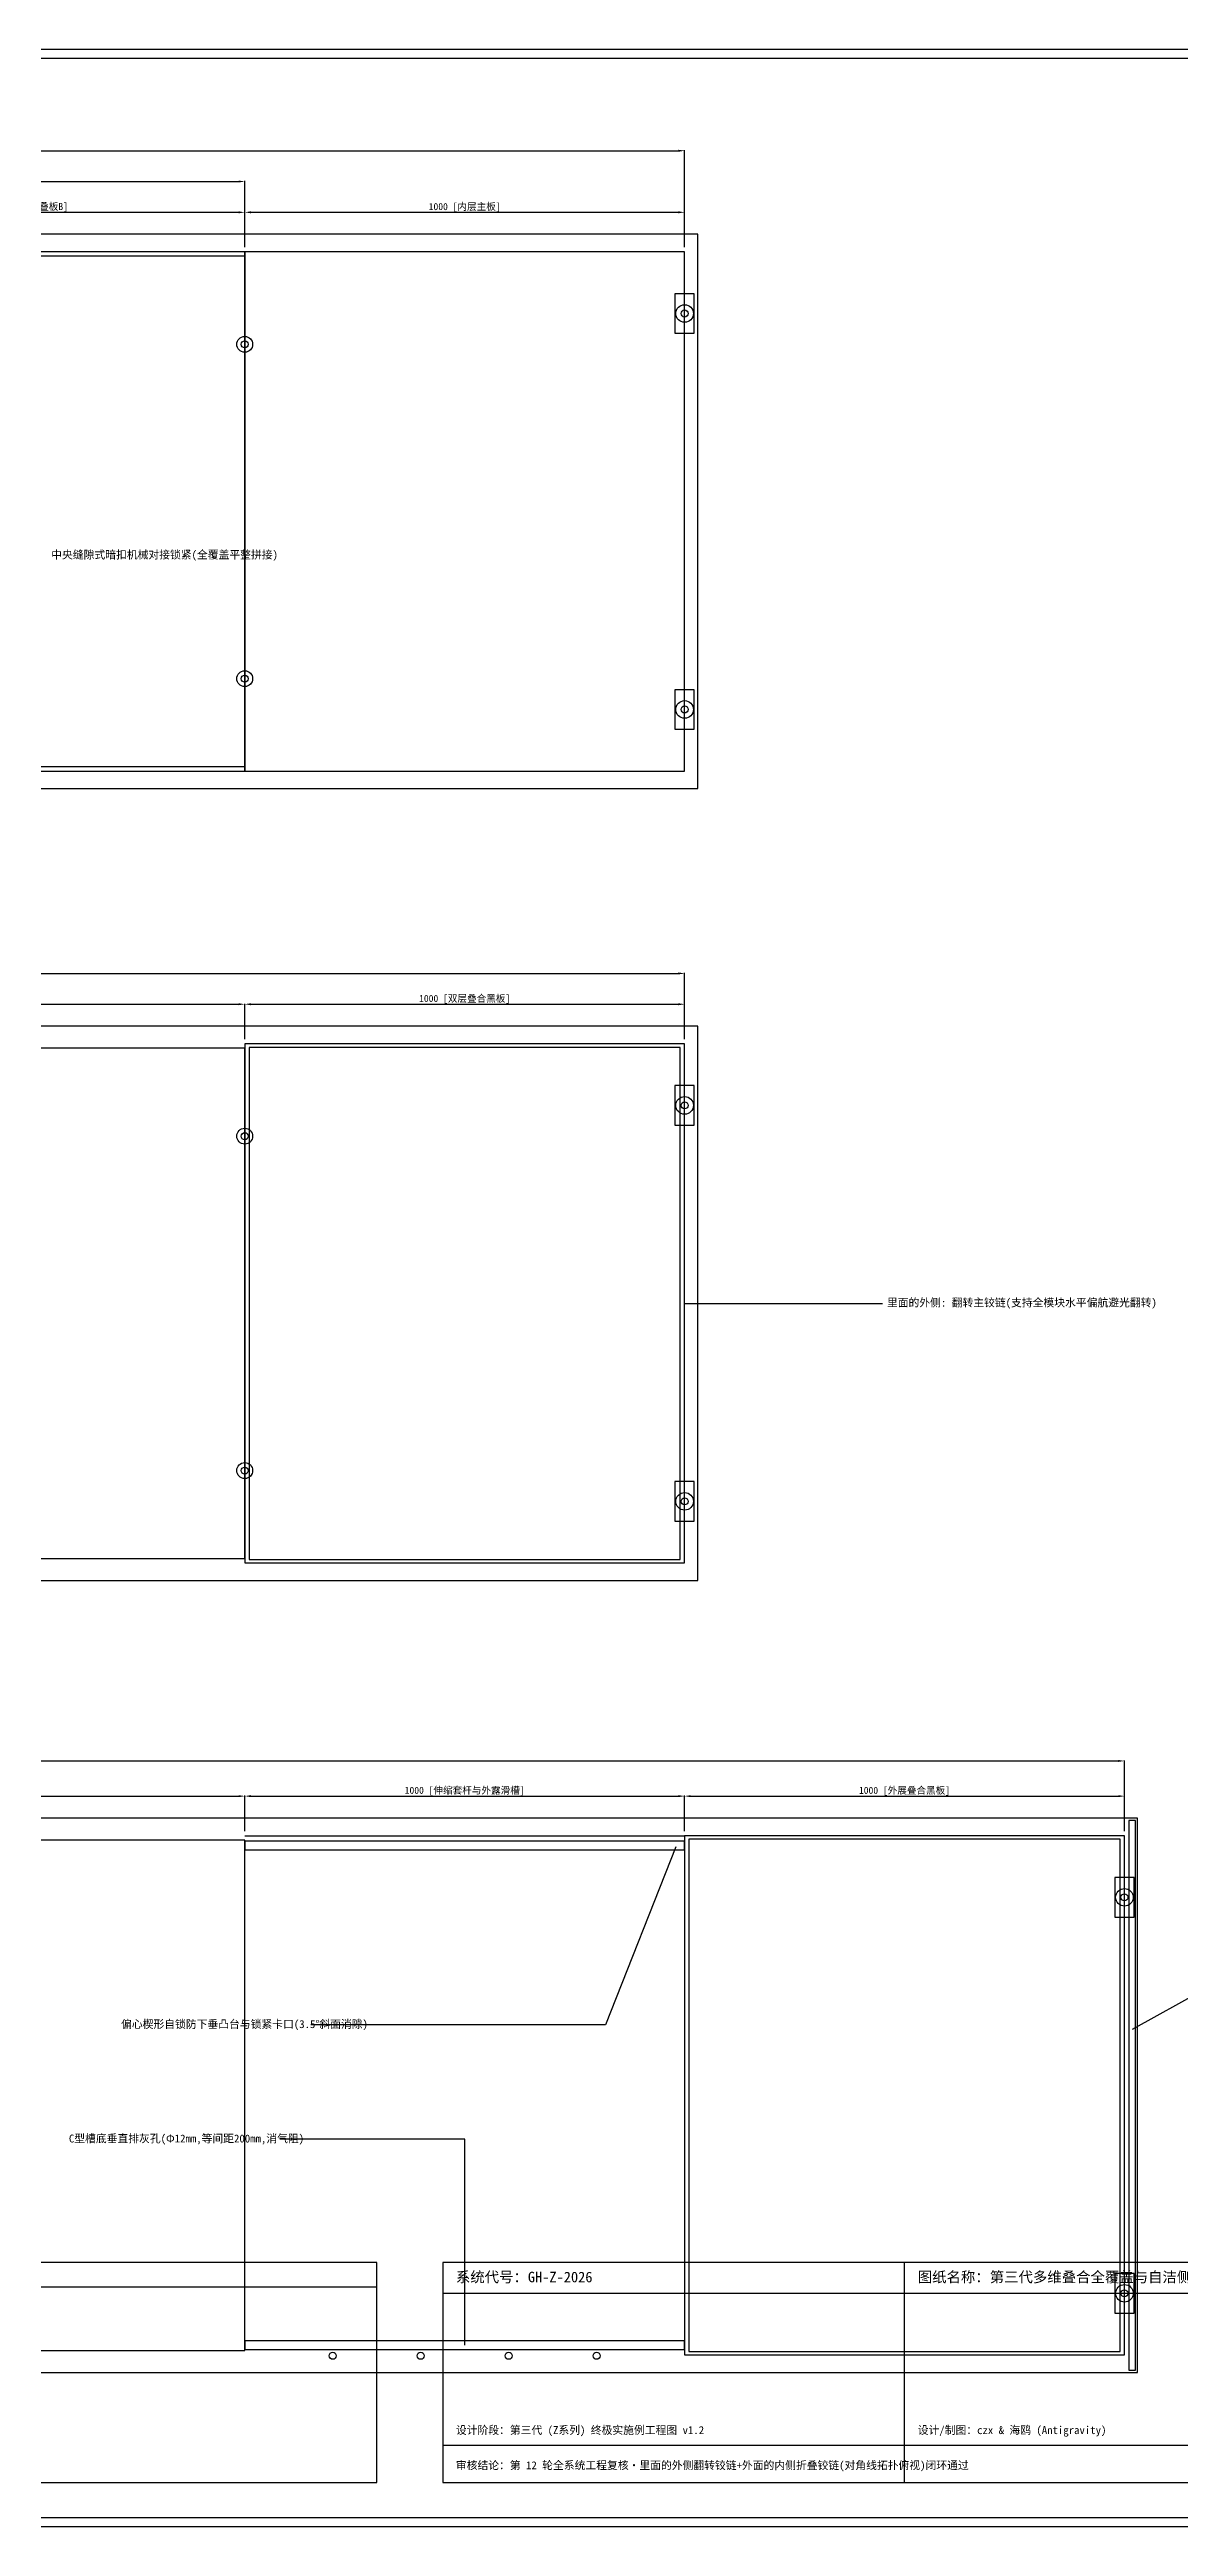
# Model space of a CAD drawing. Header units: millimetres. Extents: x -3556 to 6720, y -280 to 5350.
# Drawn here: x 556 to 3125, y -280 to 5350 of the extents above; entities that cross this region are included whole.
import ezdxf

# ---------------------------------------------------------------- set-up
doc = ezdxf.new("R2010")
doc.units = ezdxf.units.MM
for name, color, linetype in [('01_FRAME_外框型材', 8, 'Continuous'), ('02_SCREEN_多媒体屏', 5, 'Continuous'), ('03_OUTER_BOARD_外主板', 3, 'Continuous'), ('04_INNER_BOARD_内附板', 2, 'Continuous'), ('05_INNER_HINGE_内缘铰链', 6, 'Continuous'), ('06_EXT_RAIL_延伸构件', 1, 'Continuous'), ('07_PITCH_YAW_运动副', 4, 'Continuous'), ('08_DIMS_尺寸标注', 1, 'Continuous'), ('09_TEXT_技术说明', 7, 'Continuous')]:
    doc.layers.add(name, color=color, linetype=linetype)
doc.styles.add('STYLE_GB_CN', font='simhei.ttf')
doc.dimstyles.new('ISO-25', dxfattribs={"dimtxt": 2.5, "dimasz": 2.5, "dimexe": 1.25, "dimexo": 0.625, "dimtad": 1, "dimdsep": 46, "dimtxsty": 'Standard', "dimcen": 2.5, "dimadec": 0, "dimazin": 0, "dimtfac": 1, "dimtmove": 0, "dimatfit": 3, "dimfxl": 1, "dimarcsym": 0})

# ---------------------------------------------------------------- blocks, each defined once
blk = doc.blocks.new('*D3')
at = {"layer": '08_DIMS_尺寸标注', "color": 0, "lineweight": -2, "transparency": 16777216}
for p, q in [((0, 4900.6), (0, 4981.2)), ((14, 4980), (986, 4980)), ((1000, 4900.6), (1000, 4981.2))]:
    blk.add_line(p, q, dxfattribs=at)
at = {"layer": '08_DIMS_尺寸标注', "color": 0, "transparency": 16777216}
for points in [[(14, 4982.3), (14, 4977.7), (0, 4980)], [(986, 4982.3), (986, 4977.7), (1000, 4980)]]:
    blk.add_solid(points, dxfattribs=at)
at = {"layer": 'Defpoints', "color": 0, "transparency": 16777216}
for p in [(1000, 4980), (0, 4900), (1000, 4900)]:
    blk.add_point(p, dxfattribs=at)
at = {"layer": '08_DIMS_尺寸标注', "color": 0, "transparency": 16777216, "insert": (500, 4991.3), "char_height": 16, "attachment_point": 5, "style": 'STYLE_GB_CN'}
blk.add_mtext('1000 [铺开折叠板B]', dxfattribs=at)
blk = doc.blocks.new('*D4')
at = {"layer": '08_DIMS_尺寸标注', "color": 0, "lineweight": -2, "transparency": 16777216}
for p, q in [((1000, 4900.6), (1000, 4981.2)), ((1014, 4980), (1986, 4980)), ((2000, 4900.6), (2000, 4981.2))]:
    blk.add_line(p, q, dxfattribs=at)
at = {"layer": '08_DIMS_尺寸标注', "color": 0, "transparency": 16777216}
for points in [[(1014, 4982.3), (1014, 4977.7), (1000, 4980)], [(1986, 4982.3), (1986, 4977.7), (2000, 4980)]]:
    blk.add_solid(points, dxfattribs=at)
at = {"layer": 'Defpoints', "color": 0, "transparency": 16777216}
for p in [(2000, 4980), (1000, 4900), (2000, 4900)]:
    blk.add_point(p, dxfattribs=at)
at = {"layer": '08_DIMS_尺寸标注', "color": 0, "transparency": 16777216, "insert": (1500, 4991.2), "char_height": 16, "attachment_point": 5, "style": 'STYLE_GB_CN'}
blk.add_mtext('1000 [内层主板]', dxfattribs=at)
blk = doc.blocks.new('*D5')
at = {"layer": '08_DIMS_尺寸标注', "color": 0, "lineweight": -2, "transparency": 16777216}
for p, q in [((-1000, 4900.6), (-1000, 5051.2)), ((-986, 5050), (986, 5050)), ((1000, 4900.6), (1000, 5051.2))]:
    blk.add_line(p, q, dxfattribs=at)
at = {"layer": '08_DIMS_尺寸标注', "color": 0, "transparency": 16777216}
for points in [[(-986, 5052.3), (-986, 5047.7), (-1000, 5050)], [(986, 5052.3), (986, 5047.7), (1000, 5050)]]:
    blk.add_solid(points, dxfattribs=at)
at = {"layer": 'Defpoints', "color": 0, "transparency": 16777216}
for p in [(1000, 5050), (-1000, 4900), (1000, 4900)]:
    blk.add_point(p, dxfattribs=at)
at = {"layer": '08_DIMS_尺寸标注', "color": 0, "transparency": 16777216, "insert": (0, 5061.4), "char_height": 16, "attachment_point": 5, "style": 'STYLE_GB_CN'}
blk.add_mtext('2000 [全覆盖完全遮蔽大屏跨度]', dxfattribs=at)
blk = doc.blocks.new('*D6')
at = {"layer": '08_DIMS_尺寸标注', "color": 0, "lineweight": -2, "transparency": 16777216}
for p, q in [((-2000, 4900.6), (-2000, 5121.2)), ((-1986, 5120), (1986, 5120)), ((2000, 4900.6), (2000, 5121.2))]:
    blk.add_line(p, q, dxfattribs=at)
at = {"layer": '08_DIMS_尺寸标注', "color": 0, "transparency": 16777216}
for points in [[(-1986, 5122.3), (-1986, 5117.7), (-2000, 5120)], [(1986, 5122.3), (1986, 5117.7), (2000, 5120)]]:
    blk.add_solid(points, dxfattribs=at)
at = {"layer": 'Defpoints', "color": 0, "transparency": 16777216}
for p in [(2000, 5120), (-2000, 4900), (2000, 4900)]:
    blk.add_point(p, dxfattribs=at)
at = {"layer": '08_DIMS_尺寸标注', "color": 0, "transparency": 16777216, "insert": (0, 5131.4), "char_height": 16, "attachment_point": 5, "style": 'STYLE_GB_CN'}
blk.add_mtext('4000 [主流全覆盖总板面长]', dxfattribs=at)
blk = doc.blocks.new('*D8')
at = {"layer": '08_DIMS_尺寸标注', "color": 0, "lineweight": -2, "transparency": 16777216}
for p, q in [((-1000, 3100.6), (-1000, 3181.2)), ((-986, 3180), (986, 3180)), ((1000, 3100.6), (1000, 3181.2))]:
    blk.add_line(p, q, dxfattribs=at)
at = {"layer": '08_DIMS_尺寸标注', "color": 0, "transparency": 16777216}
for points in [[(-986, 3182.3), (-986, 3177.7), (-1000, 3180)], [(986, 3182.3), (986, 3177.7), (1000, 3180)]]:
    blk.add_solid(points, dxfattribs=at)
at = {"layer": 'Defpoints', "color": 0, "transparency": 16777216}
for p in [(1000, 3180), (-1000, 3100), (1000, 3100)]:
    blk.add_point(p, dxfattribs=at)
at = {"layer": '08_DIMS_尺寸标注', "color": 0, "transparency": 16777216, "insert": (0, 3191.2), "char_height": 16, "attachment_point": 5, "style": 'STYLE_GB_CN'}
blk.add_mtext('2000 [86寸多媒体大屏]', dxfattribs=at)
blk = doc.blocks.new('*D9')
at = {"layer": '08_DIMS_尺寸标注', "color": 0, "lineweight": -2, "transparency": 16777216}
for p, q in [((1000, 3100.6), (1000, 3181.2)), ((1014, 3180), (1986, 3180)), ((2000, 3100.6), (2000, 3181.2))]:
    blk.add_line(p, q, dxfattribs=at)
at = {"layer": '08_DIMS_尺寸标注', "color": 0, "transparency": 16777216}
for points in [[(1014, 3182.3), (1014, 3177.7), (1000, 3180)], [(1986, 3182.3), (1986, 3177.7), (2000, 3180)]]:
    blk.add_solid(points, dxfattribs=at)
at = {"layer": 'Defpoints', "color": 0, "transparency": 16777216}
for p in [(2000, 3180), (1000, 3100), (2000, 3100)]:
    blk.add_point(p, dxfattribs=at)
at = {"layer": '08_DIMS_尺寸标注', "color": 0, "transparency": 16777216, "insert": (1500, 3191.3), "char_height": 16, "attachment_point": 5, "style": 'STYLE_GB_CN'}
blk.add_mtext('1000 [双层叠合黑板]', dxfattribs=at)
blk = doc.blocks.new('*D10')
at = {"layer": '08_DIMS_尺寸标注', "color": 0, "lineweight": -2, "transparency": 16777216}
for p, q in [((-2000, 3100.6), (-2000, 3251.2)), ((-1986, 3250), (1986, 3250)), ((2000, 3100.6), (2000, 3251.2))]:
    blk.add_line(p, q, dxfattribs=at)
at = {"layer": '08_DIMS_尺寸标注', "color": 0, "transparency": 16777216}
for points in [[(-1986, 3252.3), (-1986, 3247.7), (-2000, 3250)], [(1986, 3252.3), (1986, 3247.7), (2000, 3250)]]:
    blk.add_solid(points, dxfattribs=at)
at = {"layer": 'Defpoints', "color": 0, "transparency": 16777216}
for p in [(2000, 3250), (-2000, 3100), (2000, 3100)]:
    blk.add_point(p, dxfattribs=at)
at = {"layer": '08_DIMS_尺寸标注', "color": 0, "transparency": 16777216, "insert": (0, 3261.4), "char_height": 16, "attachment_point": 5, "style": 'STYLE_GB_CN'}
blk.add_mtext('4000 [常态多媒体教学总跨度]', dxfattribs=at)
blk = doc.blocks.new('*D13')
at = {"layer": '08_DIMS_尺寸标注', "color": 0, "lineweight": -2, "transparency": 16777216}
for p, q in [((-1000, 1300.6), (-1000, 1381.2)), ((-986, 1380), (986, 1380)), ((1000, 1300.6), (1000, 1381.2))]:
    blk.add_line(p, q, dxfattribs=at)
at = {"layer": '08_DIMS_尺寸标注', "color": 0, "transparency": 16777216}
for points in [[(-986, 1382.3), (-986, 1377.7), (-1000, 1380)], [(986, 1382.3), (986, 1377.7), (1000, 1380)]]:
    blk.add_solid(points, dxfattribs=at)
at = {"layer": 'Defpoints', "color": 0, "transparency": 16777216}
for p in [(1000, 1380), (-1000, 1300), (1000, 1300)]:
    blk.add_point(p, dxfattribs=at)
at = {"layer": '08_DIMS_尺寸标注', "color": 0, "transparency": 16777216, "insert": (0, 1391.2), "char_height": 16, "attachment_point": 5, "style": 'STYLE_GB_CN'}
blk.add_mtext('2000 [86寸多媒体大屏]', dxfattribs=at)
blk = doc.blocks.new('*D14')
at = {"layer": '08_DIMS_尺寸标注', "color": 0, "lineweight": -2, "transparency": 16777216}
for p, q in [((1000, 1300.6), (1000, 1381.2)), ((1014, 1380), (1986, 1380)), ((2000, 1300.6), (2000, 1381.2))]:
    blk.add_line(p, q, dxfattribs=at)
at = {"layer": '08_DIMS_尺寸标注', "color": 0, "transparency": 16777216}
for points in [[(1014, 1382.3), (1014, 1377.7), (1000, 1380)], [(1986, 1382.3), (1986, 1377.7), (2000, 1380)]]:
    blk.add_solid(points, dxfattribs=at)
at = {"layer": 'Defpoints', "color": 0, "transparency": 16777216}
for p in [(2000, 1380), (1000, 1300), (2000, 1300)]:
    blk.add_point(p, dxfattribs=at)
at = {"layer": '08_DIMS_尺寸标注', "color": 0, "transparency": 16777216, "insert": (1500, 1391.4), "char_height": 16, "attachment_point": 5, "style": 'STYLE_GB_CN'}
blk.add_mtext('1000 [伸缩套杆与外露滑槽]', dxfattribs=at)
blk = doc.blocks.new('*D15')
at = {"layer": '08_DIMS_尺寸标注', "color": 0, "lineweight": -2, "transparency": 16777216}
for p, q in [((2000, 1300.6), (2000, 1381.2)), ((2014, 1380), (2986, 1380)), ((3000, 1300.6), (3000, 1381.2))]:
    blk.add_line(p, q, dxfattribs=at)
at = {"layer": '08_DIMS_尺寸标注', "color": 0, "transparency": 16777216}
for points in [[(2014, 1382.3), (2014, 1377.7), (2000, 1380)], [(2986, 1382.3), (2986, 1377.7), (3000, 1380)]]:
    blk.add_solid(points, dxfattribs=at)
at = {"layer": 'Defpoints', "color": 0, "transparency": 16777216}
for p in [(3000, 1380), (2000, 1300), (3000, 1300)]:
    blk.add_point(p, dxfattribs=at)
at = {"layer": '08_DIMS_尺寸标注', "color": 0, "transparency": 16777216, "insert": (2500, 1391.3), "char_height": 16, "attachment_point": 5, "style": 'STYLE_GB_CN'}
blk.add_mtext('1000 [外展叠合黑板]', dxfattribs=at)
blk = doc.blocks.new('*D16')
at = {"layer": '08_DIMS_尺寸标注', "color": 0, "lineweight": -2, "transparency": 16777216}
for p, q in [((-3000, 1300.6), (-3000, 1461.2)), ((-2986, 1460), (2986, 1460)), ((3000, 1300.6), (3000, 1461.2))]:
    blk.add_line(p, q, dxfattribs=at)
at = {"layer": '08_DIMS_尺寸标注', "color": 0, "transparency": 16777216}
for points in [[(-2986, 1462.3), (-2986, 1457.7), (-3000, 1460)], [(2986, 1462.3), (2986, 1457.7), (3000, 1460)]]:
    blk.add_solid(points, dxfattribs=at)
at = {"layer": 'Defpoints', "color": 0, "transparency": 16777216}
for p in [(3000, 1460), (-3000, 1300), (3000, 1300)]:
    blk.add_point(p, dxfattribs=at)
at = {"layer": '08_DIMS_尺寸标注', "color": 0, "transparency": 16777216, "insert": (0, 1471.4), "char_height": 16, "attachment_point": 5, "style": 'STYLE_GB_CN'}
blk.add_mtext('6000 [侧滑平移推拉展开极限总跨度]', dxfattribs=at)
blk = doc.blocks.new('*D19')
at = {"layer": '08_DIMS_尺寸标注', "color": 0, "lineweight": -2, "transparency": 16777216}
for p, q in [((0, 4900.6), (0, 4981.2)), ((14, 4980), (986, 4980)), ((1000, 4900.6), (1000, 4981.2))]:
    blk.add_line(p, q, dxfattribs=at)
at = {"layer": '08_DIMS_尺寸标注', "color": 0, "transparency": 16777216}
for points in [[(14, 4982.3), (14, 4977.7), (0, 4980)], [(986, 4982.3), (986, 4977.7), (1000, 4980)]]:
    blk.add_solid(points, dxfattribs=at)
at = {"layer": 'Defpoints', "color": 0, "transparency": 16777216}
for p in [(1000, 4980), (0, 4900), (1000, 4900)]:
    blk.add_point(p, dxfattribs=at)
at = {"layer": '08_DIMS_尺寸标注', "color": 0, "transparency": 16777216, "insert": (500, 4991.3), "char_height": 16, "attachment_point": 5, "style": 'STYLE_GB_CN'}
blk.add_mtext('1000 [铺开折叠板B]', dxfattribs=at)
blk = doc.blocks.new('*D20')
at = {"layer": '08_DIMS_尺寸标注', "color": 0, "lineweight": -2, "transparency": 16777216}
for p, q in [((1000, 4900.6), (1000, 4981.2)), ((1014, 4980), (1986, 4980)), ((2000, 4900.6), (2000, 4981.2))]:
    blk.add_line(p, q, dxfattribs=at)
at = {"layer": '08_DIMS_尺寸标注', "color": 0, "transparency": 16777216}
for points in [[(1014, 4982.3), (1014, 4977.7), (1000, 4980)], [(1986, 4982.3), (1986, 4977.7), (2000, 4980)]]:
    blk.add_solid(points, dxfattribs=at)
at = {"layer": 'Defpoints', "color": 0, "transparency": 16777216}
for p in [(2000, 4980), (1000, 4900), (2000, 4900)]:
    blk.add_point(p, dxfattribs=at)
at = {"layer": '08_DIMS_尺寸标注', "color": 0, "transparency": 16777216, "insert": (1500, 4991.2), "char_height": 16, "attachment_point": 5, "style": 'STYLE_GB_CN'}
blk.add_mtext('1000 [内层主板]', dxfattribs=at)
blk = doc.blocks.new('*D21')
at = {"layer": '08_DIMS_尺寸标注', "color": 0, "lineweight": -2, "transparency": 16777216}
for p, q in [((-1000, 4900.6), (-1000, 5051.2)), ((-986, 5050), (986, 5050)), ((1000, 4900.6), (1000, 5051.2))]:
    blk.add_line(p, q, dxfattribs=at)
at = {"layer": '08_DIMS_尺寸标注', "color": 0, "transparency": 16777216}
for points in [[(-986, 5052.3), (-986, 5047.7), (-1000, 5050)], [(986, 5052.3), (986, 5047.7), (1000, 5050)]]:
    blk.add_solid(points, dxfattribs=at)
at = {"layer": 'Defpoints', "color": 0, "transparency": 16777216}
for p in [(1000, 5050), (-1000, 4900), (1000, 4900)]:
    blk.add_point(p, dxfattribs=at)
at = {"layer": '08_DIMS_尺寸标注', "color": 0, "transparency": 16777216, "insert": (0, 5061.4), "char_height": 16, "attachment_point": 5, "style": 'STYLE_GB_CN'}
blk.add_mtext('2000 [全覆盖完全遮蔽大屏跨度]', dxfattribs=at)
blk = doc.blocks.new('*D22')
at = {"layer": '08_DIMS_尺寸标注', "color": 0, "lineweight": -2, "transparency": 16777216}
for p, q in [((-2000, 4900.6), (-2000, 5121.2)), ((-1986, 5120), (1986, 5120)), ((2000, 4900.6), (2000, 5121.2))]:
    blk.add_line(p, q, dxfattribs=at)
at = {"layer": '08_DIMS_尺寸标注', "color": 0, "transparency": 16777216}
for points in [[(-1986, 5122.3), (-1986, 5117.7), (-2000, 5120)], [(1986, 5122.3), (1986, 5117.7), (2000, 5120)]]:
    blk.add_solid(points, dxfattribs=at)
at = {"layer": 'Defpoints', "color": 0, "transparency": 16777216}
for p in [(2000, 5120), (-2000, 4900), (2000, 4900)]:
    blk.add_point(p, dxfattribs=at)
at = {"layer": '08_DIMS_尺寸标注', "color": 0, "transparency": 16777216, "insert": (0, 5131.4), "char_height": 16, "attachment_point": 5, "style": 'STYLE_GB_CN'}
blk.add_mtext('4000 [主流全覆盖总板面长]', dxfattribs=at)
blk = doc.blocks.new('*D24')
at = {"layer": '08_DIMS_尺寸标注', "color": 0, "lineweight": -2, "transparency": 16777216}
for p, q in [((-1000, 3100.6), (-1000, 3181.2)), ((-986, 3180), (986, 3180)), ((1000, 3100.6), (1000, 3181.2))]:
    blk.add_line(p, q, dxfattribs=at)
at = {"layer": '08_DIMS_尺寸标注', "color": 0, "transparency": 16777216}
for points in [[(-986, 3182.3), (-986, 3177.7), (-1000, 3180)], [(986, 3182.3), (986, 3177.7), (1000, 3180)]]:
    blk.add_solid(points, dxfattribs=at)
at = {"layer": 'Defpoints', "color": 0, "transparency": 16777216}
for p in [(1000, 3180), (-1000, 3100), (1000, 3100)]:
    blk.add_point(p, dxfattribs=at)
at = {"layer": '08_DIMS_尺寸标注', "color": 0, "transparency": 16777216, "insert": (0, 3191.2), "char_height": 16, "attachment_point": 5, "style": 'STYLE_GB_CN'}
blk.add_mtext('2000 [86寸多媒体大屏]', dxfattribs=at)
blk = doc.blocks.new('*D25')
at = {"layer": '08_DIMS_尺寸标注', "color": 0, "lineweight": -2, "transparency": 16777216}
for p, q in [((1000, 3100.6), (1000, 3181.2)), ((1014, 3180), (1986, 3180)), ((2000, 3100.6), (2000, 3181.2))]:
    blk.add_line(p, q, dxfattribs=at)
at = {"layer": '08_DIMS_尺寸标注', "color": 0, "transparency": 16777216}
for points in [[(1014, 3182.3), (1014, 3177.7), (1000, 3180)], [(1986, 3182.3), (1986, 3177.7), (2000, 3180)]]:
    blk.add_solid(points, dxfattribs=at)
at = {"layer": 'Defpoints', "color": 0, "transparency": 16777216}
for p in [(2000, 3180), (1000, 3100), (2000, 3100)]:
    blk.add_point(p, dxfattribs=at)
at = {"layer": '08_DIMS_尺寸标注', "color": 0, "transparency": 16777216, "insert": (1500, 3191.3), "char_height": 16, "attachment_point": 5, "style": 'STYLE_GB_CN'}
blk.add_mtext('1000 [双层叠合黑板]', dxfattribs=at)
blk = doc.blocks.new('*D26')
at = {"layer": '08_DIMS_尺寸标注', "color": 0, "lineweight": -2, "transparency": 16777216}
for p, q in [((-2000, 3100.6), (-2000, 3251.2)), ((-1986, 3250), (1986, 3250)), ((2000, 3100.6), (2000, 3251.2))]:
    blk.add_line(p, q, dxfattribs=at)
at = {"layer": '08_DIMS_尺寸标注', "color": 0, "transparency": 16777216}
for points in [[(-1986, 3252.3), (-1986, 3247.7), (-2000, 3250)], [(1986, 3252.3), (1986, 3247.7), (2000, 3250)]]:
    blk.add_solid(points, dxfattribs=at)
at = {"layer": 'Defpoints', "color": 0, "transparency": 16777216}
for p in [(2000, 3250), (-2000, 3100), (2000, 3100)]:
    blk.add_point(p, dxfattribs=at)
at = {"layer": '08_DIMS_尺寸标注', "color": 0, "transparency": 16777216, "insert": (0, 3261.4), "char_height": 16, "attachment_point": 5, "style": 'STYLE_GB_CN'}
blk.add_mtext('4000 [常态多媒体教学总跨度]', dxfattribs=at)
blk = doc.blocks.new('*D29')
at = {"layer": '08_DIMS_尺寸标注', "color": 0, "lineweight": -2, "transparency": 16777216}
for p, q in [((-1000, 1300.6), (-1000, 1381.2)), ((-986, 1380), (986, 1380)), ((1000, 1300.6), (1000, 1381.2))]:
    blk.add_line(p, q, dxfattribs=at)
at = {"layer": '08_DIMS_尺寸标注', "color": 0, "transparency": 16777216}
for points in [[(-986, 1382.3), (-986, 1377.7), (-1000, 1380)], [(986, 1382.3), (986, 1377.7), (1000, 1380)]]:
    blk.add_solid(points, dxfattribs=at)
at = {"layer": 'Defpoints', "color": 0, "transparency": 16777216}
for p in [(1000, 1380), (-1000, 1300), (1000, 1300)]:
    blk.add_point(p, dxfattribs=at)
at = {"layer": '08_DIMS_尺寸标注', "color": 0, "transparency": 16777216, "insert": (0, 1391.2), "char_height": 16, "attachment_point": 5, "style": 'STYLE_GB_CN'}
blk.add_mtext('2000 [86寸多媒体大屏]', dxfattribs=at)
blk = doc.blocks.new('*D30')
at = {"layer": '08_DIMS_尺寸标注', "color": 0, "lineweight": -2, "transparency": 16777216}
for p, q in [((1000, 1300.6), (1000, 1381.2)), ((1014, 1380), (1986, 1380)), ((2000, 1300.6), (2000, 1381.2))]:
    blk.add_line(p, q, dxfattribs=at)
at = {"layer": '08_DIMS_尺寸标注', "color": 0, "transparency": 16777216}
for points in [[(1014, 1382.3), (1014, 1377.7), (1000, 1380)], [(1986, 1382.3), (1986, 1377.7), (2000, 1380)]]:
    blk.add_solid(points, dxfattribs=at)
at = {"layer": 'Defpoints', "color": 0, "transparency": 16777216}
for p in [(2000, 1380), (1000, 1300), (2000, 1300)]:
    blk.add_point(p, dxfattribs=at)
at = {"layer": '08_DIMS_尺寸标注', "color": 0, "transparency": 16777216, "insert": (1500, 1391.4), "char_height": 16, "attachment_point": 5, "style": 'STYLE_GB_CN'}
blk.add_mtext('1000 [伸缩套杆与外露滑槽]', dxfattribs=at)
blk = doc.blocks.new('*D31')
at = {"layer": '08_DIMS_尺寸标注', "color": 0, "lineweight": -2, "transparency": 16777216}
for p, q in [((2000, 1300.6), (2000, 1381.2)), ((2014, 1380), (2986, 1380)), ((3000, 1300.6), (3000, 1381.2))]:
    blk.add_line(p, q, dxfattribs=at)
at = {"layer": '08_DIMS_尺寸标注', "color": 0, "transparency": 16777216}
for points in [[(2014, 1382.3), (2014, 1377.7), (2000, 1380)], [(2986, 1382.3), (2986, 1377.7), (3000, 1380)]]:
    blk.add_solid(points, dxfattribs=at)
at = {"layer": 'Defpoints', "color": 0, "transparency": 16777216}
for p in [(3000, 1380), (2000, 1300), (3000, 1300)]:
    blk.add_point(p, dxfattribs=at)
at = {"layer": '08_DIMS_尺寸标注', "color": 0, "transparency": 16777216, "insert": (2500, 1391.3), "char_height": 16, "attachment_point": 5, "style": 'STYLE_GB_CN'}
blk.add_mtext('1000 [外展叠合黑板]', dxfattribs=at)
blk = doc.blocks.new('*D32')
at = {"layer": '08_DIMS_尺寸标注', "color": 0, "lineweight": -2, "transparency": 16777216}
for p, q in [((-3000, 1300.6), (-3000, 1461.2)), ((-2986, 1460), (2986, 1460)), ((3000, 1300.6), (3000, 1461.2))]:
    blk.add_line(p, q, dxfattribs=at)
at = {"layer": '08_DIMS_尺寸标注', "color": 0, "transparency": 16777216}
for points in [[(-2986, 1462.3), (-2986, 1457.7), (-3000, 1460)], [(2986, 1462.3), (2986, 1457.7), (3000, 1460)]]:
    blk.add_solid(points, dxfattribs=at)
at = {"layer": 'Defpoints', "color": 0, "transparency": 16777216}
for p in [(3000, 1460), (-3000, 1300), (3000, 1300)]:
    blk.add_point(p, dxfattribs=at)
at = {"layer": '08_DIMS_尺寸标注', "color": 0, "transparency": 16777216, "insert": (0, 1471.4), "char_height": 16, "attachment_point": 5, "style": 'STYLE_GB_CN'}
blk.add_mtext('6000 [侧滑平移推拉展开极限总跨度]', dxfattribs=at)

msp = doc.modelspace()

# ---------------------------------------------------------------- linework, layer by layer
at = {"layer": '01_FRAME_外框型材', "color": 8}
for p, q in [((2500, -180), (2500, 320)), ((2500, -180), (2500, 320)), ((-3200, 265), (1300, 265)), ((-3200, 265), (1300, 265)), ((1450, 250), (6600, 250)), ((1450, 250), (6600, 250)), ((1450, -95), (6600, -95)), ((1450, -95), (6600, -95))]:
    msp.add_line(p, q, dxfattribs=at)
for points in [[(-3350, -280), (6720, -280), (6720, 5350), (-3350, 5350)], [(-3350, -280), (6720, -280), (6720, 5350), (-3350, 5350)], [(-3330, -260), (6700, -260), (6700, 5330), (-3330, 5330)], [(-3330, -260), (6700, -260), (6700, 5330), (-3330, 5330)], [(-2030, 3670), (2030, 3670), (2030, 4930), (-2030, 4930)], [(-2030, 3670), (2030, 3670), (2030, 4930), (-2030, 4930)], [(-2030, 1870), (2030, 1870), (2030, 3130), (-2030, 3130)], [(-2030, 1870), (2030, 1870), (2030, 3130), (-2030, 3130)], [(-3030, 70), (3030, 70), (3030, 1330), (-3030, 1330)], [(-3030, 70), (3030, 70), (3030, 1330), (-3030, 1330)], [(-3200, -180), (1300, -180), (1300, 320), (-3200, 320)], [(-3200, -180), (1300, -180), (1300, 320), (-3200, 320)], [(1450, -180), (6600, -180), (6600, 320), (1450, 320)], [(1450, -180), (6600, -180), (6600, 320), (1450, 320)]]:
    msp.add_lwpolyline(points, close=True, dxfattribs=at)
at = {"layer": '02_SCREEN_多媒体屏', "color": 5}
for points in [[(-1000, 3720), (1000, 3720), (1000, 4880), (-1000, 4880)], [(-1000, 3720), (1000, 3720), (1000, 4880), (-1000, 4880)], [(-1000, 1920), (1000, 1920), (1000, 3080), (-1000, 3080)], [(-1000, 1920), (1000, 1920), (1000, 3080), (-1000, 3080)], [(-1000, 120), (1000, 120), (1000, 1280), (-1000, 1280)], [(-1000, 120), (1000, 120), (1000, 1280), (-1000, 1280)]]:
    msp.add_lwpolyline(points, close=True, dxfattribs=at)
at = {"layer": '03_OUTER_BOARD_外主板', "color": 3}
for points in [[(1000, 3710), (2000, 3710), (2000, 4890), (1000, 4890)], [(1000, 3710), (2000, 3710), (2000, 4890), (1000, 4890)], [(1000, 1910), (2000, 1910), (2000, 3090), (1000, 3090)], [(1000, 1910), (2000, 1910), (2000, 3090), (1000, 3090)], [(2000, 110), (3000, 110), (3000, 1290), (2000, 1290)], [(2000, 110), (3000, 110), (3000, 1290), (2000, 1290)]]:
    msp.add_lwpolyline(points, close=True, dxfattribs=at)
at = {"layer": '04_INNER_BOARD_内附板', "color": 2}
for points in [[(0, 3710), (1000, 3710), (1000, 4890), (0, 4890)], [(0, 3710), (1000, 3710), (1000, 4890), (0, 4890)], [(1010, 1918), (1990, 1918), (1990, 3082), (1010, 3082)], [(1010, 1918), (1990, 1918), (1990, 3082), (1010, 3082)], [(2010, 118), (2990, 118), (2990, 1282), (2010, 1282)], [(2010, 118), (2990, 118), (2990, 1282), (2010, 1282)]]:
    msp.add_lwpolyline(points, close=True, dxfattribs=at)
at = {"layer": '05_INNER_HINGE_内缘铰链', "color": 6}
msp.add_line((1000, 1290), (2000, 1290), dxfattribs=at)
msp.add_line((1000, 1290), (2000, 1290), dxfattribs=at)
for centre, radius in [((1000, 4680), 18), ((1000, 4680), 18), ((1000, 4680), 8), ((1000, 4680), 8), ((1000, 3920), 18), ((1000, 3920), 18), ((1000, 3920), 8), ((1000, 3920), 8), ((1000, 2880), 18), ((1000, 2880), 18), ((1000, 2880), 8), ((1000, 2880), 8), ((1000, 2120), 18), ((1000, 2120), 18), ((1000, 2120), 8), ((1000, 2120), 8), ((1200, 108), 8), ((1200, 108), 8), ((1400, 108), 8), ((1400, 108), 8), ((1600, 108), 8), ((1600, 108), 8), ((1800, 108), 8), ((1800, 108), 8)]:
    msp.add_circle(centre, radius, dxfattribs=at)
at = {"layer": '06_EXT_RAIL_延伸构件', "color": 1}
for points in [[(3010, 75), (3025, 75), (3025, 1325), (3010, 1325)], [(3010, 75), (3025, 75), (3025, 1325), (3010, 1325)], [(1000, 1258), (2000, 1258), (2000, 1278), (1000, 1278)], [(1000, 1258), (2000, 1258), (2000, 1278), (1000, 1278)], [(1000, 122), (2000, 122), (2000, 142), (1000, 142)], [(1000, 122), (2000, 122), (2000, 142), (1000, 142)]]:
    msp.add_lwpolyline(points, close=True, dxfattribs=at)
at = {"layer": '07_PITCH_YAW_运动副', "color": 4}
for points in [[(1978, 4705), (2022, 4705), (2022, 4795), (1978, 4795)], [(1978, 4705), (2022, 4705), (2022, 4795), (1978, 4795)], [(1978, 3805), (2022, 3805), (2022, 3895), (1978, 3895)], [(1978, 3805), (2022, 3805), (2022, 3895), (1978, 3895)], [(1978, 2905), (2022, 2905), (2022, 2995), (1978, 2995)], [(1978, 2905), (2022, 2905), (2022, 2995), (1978, 2995)], [(1978, 2005), (2022, 2005), (2022, 2095), (1978, 2095)], [(1978, 2005), (2022, 2005), (2022, 2095), (1978, 2095)], [(2978, 1105), (3022, 1105), (3022, 1195), (2978, 1195)], [(2978, 1105), (3022, 1105), (3022, 1195), (2978, 1195)], [(2978, 205), (3022, 205), (3022, 295), (2978, 295)], [(2978, 205), (3022, 205), (3022, 295), (2978, 295)]]:
    msp.add_lwpolyline(points, close=True, dxfattribs=at)
for centre, radius in [((2000, 4750), 20), ((2000, 4750), 20), ((2000, 4750), 8), ((2000, 4750), 8), ((2000, 3850), 20), ((2000, 3850), 20), ((2000, 3850), 8), ((2000, 3850), 8), ((2000, 2950), 20), ((2000, 2950), 20), ((2000, 2950), 8), ((2000, 2950), 8), ((2000, 2050), 20), ((2000, 2050), 20), ((2000, 2050), 8), ((2000, 2050), 8), ((3000, 1150), 20), ((3000, 1150), 20), ((3000, 1150), 8), ((3000, 1150), 8), ((3000, 250), 20), ((3000, 250), 20), ((3000, 250), 8), ((3000, 250), 8)]:
    msp.add_circle(centre, radius, dxfattribs=at)
at = {"layer": '09_TEXT_技术说明'}
for p, q in [((2000, 2500), (2250, 2500)), ((2000, 2500), (2250, 2500)), ((2250, 2500), (2450, 2500)), ((2250, 2500), (2450, 2500)), ((1980, 1265), (1820, 860)), ((1980, 1265), (1820, 860)), ((3018, 850), (3180, 940)), ((3018, 850), (3180, 940)), ((1820, 860), (1150, 860)), ((1820, 860), (1150, 860)), ((1500, 600), (1080, 600)), ((1500, 600), (1080, 600)), ((1500, 132), (1500, 600)), ((1500, 132), (1500, 600))]:
    msp.add_line(p, q, dxfattribs=at)

# ---------------------------------------------------------------- texts
at = {"layer": '09_TEXT_技术说明', "style": 'STYLE_GB_CN'}
for s, p in [('中央缝隙式暗扣机械对接锁紧(全覆盖平整拼接)', (560, 4192.8)), ('中央缝隙式暗扣机械对接锁紧(全覆盖平整拼接)', (560, 4192.8)), ('里面的外侧: 翻转主铰链(支持全模块水平偏航避光翻转)', (2460, 2492.8)), ('里面的外侧: 翻转主铰链(支持全模块水平偏航避光翻转)', (2460, 2492.8)), ('偏心楔形自锁防下垂凸台与锁紧卡口(3.5°斜面消隙)', (718.8, 852.8)), ('偏心楔形自锁防下垂凸台与锁紧卡口(3.5°斜面消隙)', (718.8, 852.8)), ('C型槽底垂直排灰孔(Φ12mm,等间距200mm,消气阻)', (600.2, 592.8)), ('C型槽底垂直排灰孔(Φ12mm,等间距200mm,消气阻)', (600.2, 592.8))]:
    msp.add_text(s, height=18, dxfattribs=at).set_placement(p)
at = {"layer": '09_TEXT_技术说明', "color": 7, "style": 'STYLE_GB_CN'}
for s, height, p in [('系统代号：GH-Z-2026', 24, (1480, 275)), ('系统代号：GH-Z-2026', 24, (1480, 275)), ('图纸名称：第三代多维叠合全覆盖与自洁侧滑黑板工程总装图', 24, (2530, 275)), ('图纸名称：第三代多维叠合全覆盖与自洁侧滑黑板工程总装图', 24, (2530, 275)), ('设计阶段：第三代 (Z系列) 终极实施例工程图 v1.2', 18, (1480, -70)), ('设计阶段：第三代 (Z系列) 终极实施例工程图 v1.2', 18, (1480, -70)), ('设计/制图：czx & 海鸥 (Antigravity)', 18, (2530, -70)), ('设计/制图：czx & 海鸥 (Antigravity)', 18, (2530, -70)), ('审核结论：第 12 轮全系统工程复核·里面的外侧翻转铰链+外面的内侧折叠铰链(对角线拓扑俯视)闭环通过', 18, (1480, -150)), ('审核结论：第 12 轮全系统工程复核·里面的外侧翻转铰链+外面的内侧折叠铰链(对角线拓扑俯视)闭环通过', 18, (1480, -150))]:
    msp.add_text(s, height=height, dxfattribs=at).set_placement(p)

# ---------------------------------------------------------------- dimensions: what is measured, and where the dimension line sits
at = {"layer": '08_DIMS_尺寸标注'}
for p1, p2, distance, text, picture, middle in [((-2000, 4900), (2000, 4900), 220, '4000 [主流全覆盖总板面长]', '*D6', (0, 5131.412)), ((-2000, 4900), (2000, 4900), 220, '4000 [主流全覆盖总板面长]', '*D22', (0, 5131.412)), ((-1000, 4900), (1000, 4900), 150, '2000 [全覆盖完全遮蔽大屏跨度]', '*D5', (0, 5061.412)), ((-1000, 4900), (1000, 4900), 150, '2000 [全覆盖完全遮蔽大屏跨度]', '*D21', (0, 5061.412)), ((0, 4900), (1000, 4900), 80, '1000 [铺开折叠板B]', '*D3', (500, 4991.277)), ((0, 4900), (1000, 4900), 80, '1000 [铺开折叠板B]', '*D19', (500, 4991.277)), ((1000, 4900), (2000, 4900), 80, '1000 [内层主板]', '*D4', (1500, 4991.232)), ((1000, 4900), (2000, 4900), 80, '1000 [内层主板]', '*D20', (1500, 4991.232)), ((-2000, 3100), (2000, 3100), 150, '4000 [常态多媒体教学总跨度]', '*D10', (0, 3261.412)), ((-2000, 3100), (2000, 3100), 150, '4000 [常态多媒体教学总跨度]', '*D26', (0, 3261.412)), ((-1000, 3100), (1000, 3100), 80, '2000 [86寸多媒体大屏]', '*D8', (0, 3191.232)), ((-1000, 3100), (1000, 3100), 80, '2000 [86寸多媒体大屏]', '*D24', (0, 3191.232)), ((1000, 3100), (2000, 3100), 80, '1000 [双层叠合黑板]', '*D9', (1500, 3191.277)), ((1000, 3100), (2000, 3100), 80, '1000 [双层叠合黑板]', '*D25', (1500, 3191.277)), ((-3000, 1300), (3000, 1300), 160, '6000 [侧滑平移推拉展开极限总跨度]', '*D16', (0, 1471.367)), ((-3000, 1300), (3000, 1300), 160, '6000 [侧滑平移推拉展开极限总跨度]', '*D32', (0, 1471.367)), ((-1000, 1300), (1000, 1300), 80, '2000 [86寸多媒体大屏]', '*D13', (0, 1391.232)), ((-1000, 1300), (1000, 1300), 80, '2000 [86寸多媒体大屏]', '*D29', (0, 1391.232)), ((1000, 1300), (2000, 1300), 80, '1000 [伸缩套杆与外露滑槽]', '*D14', (1500, 1391.412)), ((1000, 1300), (2000, 1300), 80, '1000 [伸缩套杆与外露滑槽]', '*D30', (1500, 1391.412)), ((2000, 1300), (3000, 1300), 80, '1000 [外展叠合黑板]', '*D15', (2500, 1391.277)), ((2000, 1300), (3000, 1300), 80, '1000 [外展叠合黑板]', '*D31', (2500, 1391.277))]:
    dim = msp.add_aligned_dim(p1=p1, p2=p2, distance=distance, text=text, dimstyle='ISO-25', override={"dimtxt": 16, "dimasz": 14, "dimtxsty": 'STYLE_GB_CN'}, dxfattribs=at)
    dim.commit()
    dim.dimension.update_dxf_attribs({"geometry": picture, "text_midpoint": middle})

doc.saveas('drawing.dxf')
